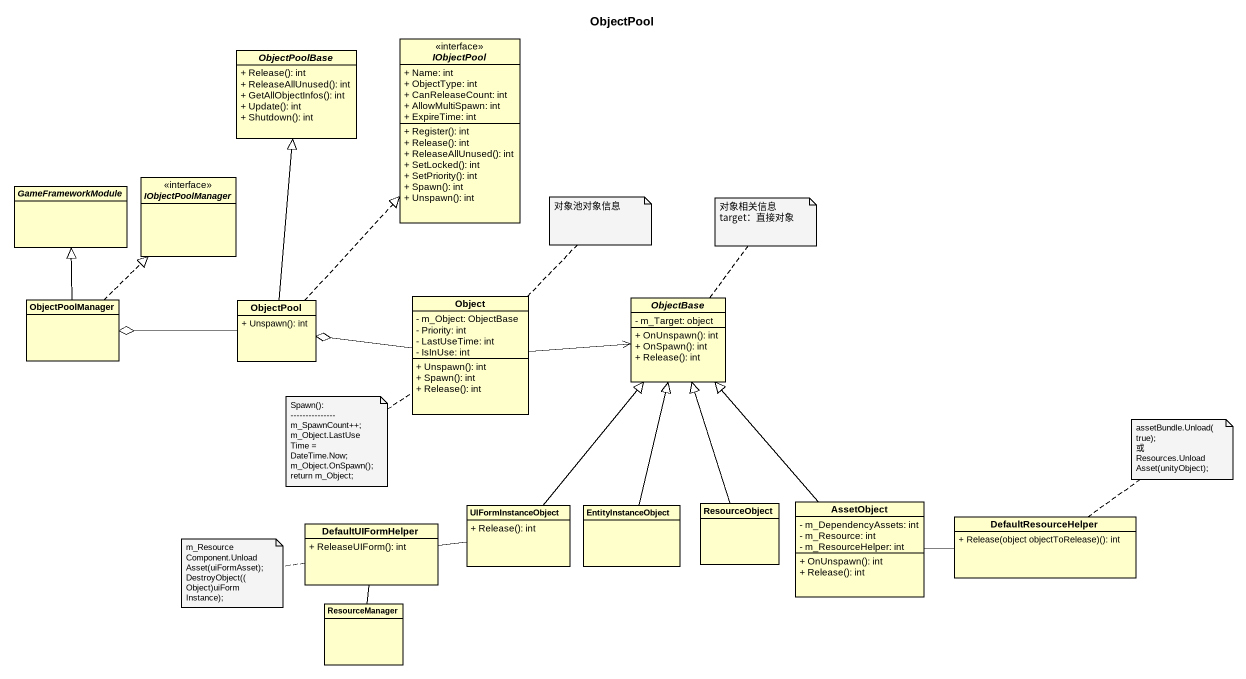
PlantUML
@startuml
title ObjectPool
hide circle
hide empty members
skinparam classAttributeIconSize 0
abstract class ObjectPoolBase {
  + Release(): int
  + ReleaseAllUnused(): int
  + GetAllObjectInfos(): int
  + Update(): int
  + Shutdown(): int
}
interface IObjectPool {
  + Name: int
  + ObjectType: int
  + CanReleaseCount: int
  + AllowMultiSpawn: int
  + ExpireTime: int
  + Register(): int
  + Release(): int
  + ReleaseAllUnused(): int
  + SetLocked(): int
  + SetPriority(): int
  + Spawn(): int
  + Unspawn(): int
}
abstract class GameFrameworkModule
interface IObjectPoolManager
class ObjectPoolManager
class ObjectPool {
  + Unspawn(): int
}
class "Object" as Object_ {
  - m_Object: ObjectBase
  - Priority: int
  - LastUseTime: int
  - IsInUse: int
  + Unspawn(): int
  + Spawn(): int
  + Release(): int
}
abstract class ObjectBase {
  - m_Target: object
  + OnUnspawn(): int
  + OnSpawn(): int
  + Release(): int
}
class DefaultUIFormHelper {
  + ReleaseUIForm(): int
}
class UIFormInstanceObject {
  + Release(): int
}
class EntityInstanceObject
class ResourceObject
class AssetObject {
  - m_DependencyAssets: int
  - m_Resource: int
  - m_ResourceHelper: int
  + OnUnspawn(): int
  + Release(): int
}
class DefaultResourceHelper {
  + Release(object objectToRelease)(): int
}
class ResourceManager
ObjectPoolManager -up-|> GameFrameworkModule
ObjectPoolManager .up.|> IObjectPoolManager
ObjectPool -up-|> ObjectPoolBase
ObjectPool .up.|> IObjectPool
ObjectPool -left-o ObjectPoolManager
Object_ -left-o ObjectPool
Object_ -right-> ObjectBase
DefaultUIFormHelper -- ResourceManager
UIFormInstanceObject -up-|> ObjectBase
UIFormInstanceObject -left- DefaultUIFormHelper
EntityInstanceObject -up-|> ObjectBase
ResourceObject -up-|> ObjectBase
AssetObject -up-|> ObjectBase
AssetObject -right- DefaultResourceHelper
note top of Object_ : 对象池对象信息
note top of ObjectBase
  对象相关信息
  target：直接对象
end note
note bottom of Object_
  Spawn():
  ~--~--~--~--~--~--~---
  m_SpawnCount++;
  m_Object.LastUseTime = DateTime.Now;
  m_Object.OnSpawn();
  return m_Object;
end note
note top of DefaultResourceHelper
  assetBundle.Unload(true);
  或 Resources.UnloadAsset(unityObject);
end note
note left of DefaultUIFormHelper
  m_ResourceComponent.UnloadAsset(uiFormAsset);
  DestroyObject((Object)uiFormInstance);
end note
@enduml
